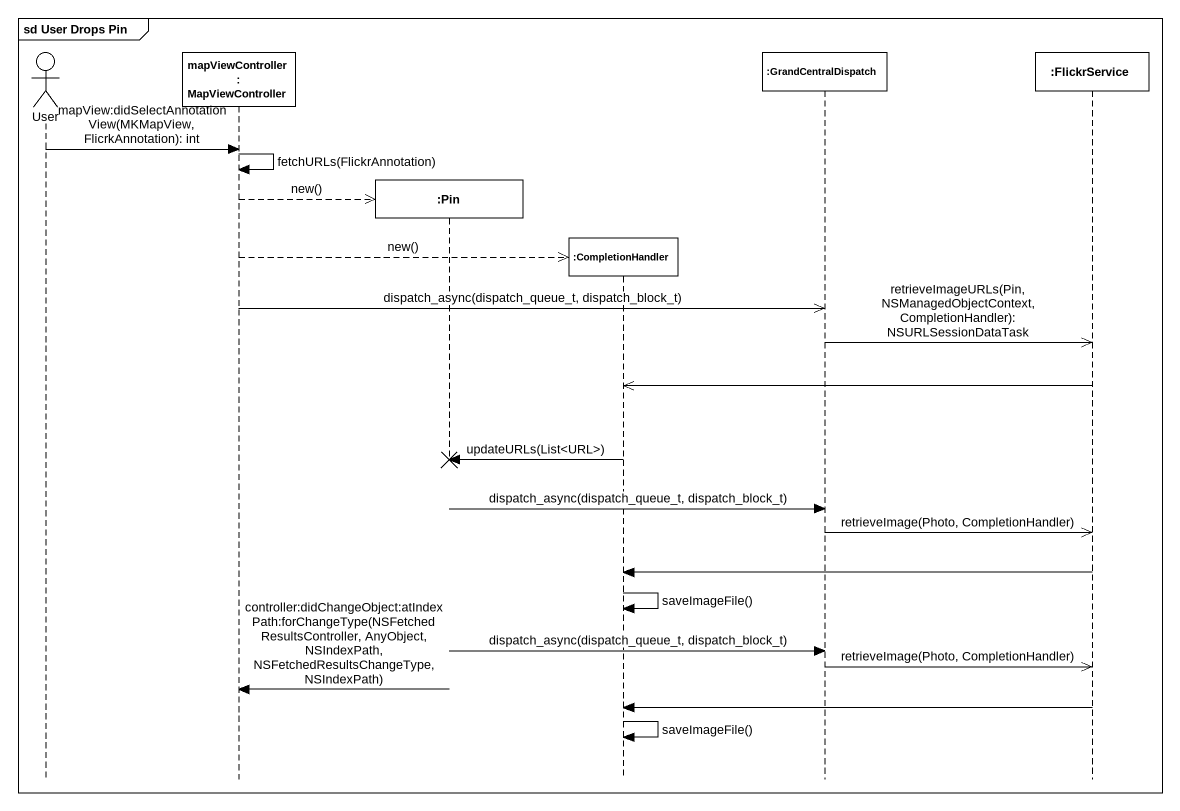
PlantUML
@startuml
mainframe sd User Drops Pin
hide footbox
actor User
participant "mapViewController : MapViewController" as mapViewController
participant ":Pin" as Pin
participant ":CompletionHandler" as CompletionHandler
participant ":GrandCentralDispatch" as GrandCentralDispatch
participant ":FlickrService" as FlickrService

User -> mapViewController : mapView:didSelectAnnotationView(MKMapView, FlicrkAnnotation): int
mapViewController -> mapViewController : fetchURLs(FlickrAnnotation)
mapViewController -->> Pin ** : new()
mapViewController -->> CompletionHandler ** : new()
mapViewController ->> GrandCentralDispatch : dispatch_async(dispatch_queue_t, dispatch_block_t)
GrandCentralDispatch ->> FlickrService : retrieveImageURLs(Pin, NSManagedObjectContext, CompletionHandler): NSURLSessionDataTask
FlickrService ->> CompletionHandler
CompletionHandler -> Pin !! : updateURLs(List<URL>)
Pin -> GrandCentralDispatch : dispatch_async(dispatch_queue_t, dispatch_block_t)
GrandCentralDispatch ->> FlickrService : retrieveImage(Photo, CompletionHandler)
FlickrService -> CompletionHandler
CompletionHandler -> CompletionHandler : saveImageFile()
Pin -> GrandCentralDispatch : dispatch_async(dispatch_queue_t, dispatch_block_t)
GrandCentralDispatch ->> FlickrService : retrieveImage(Photo, CompletionHandler)
Pin -> mapViewController : controller:didChangeObject:atIndexPath:forChangeType(NSFetchedResultsController, AnyObject, NSIndexPath, NSFetchedResultsChangeType, NSIndexPath)
FlickrService -> CompletionHandler
CompletionHandler -> CompletionHandler : saveImageFile()
@enduml
